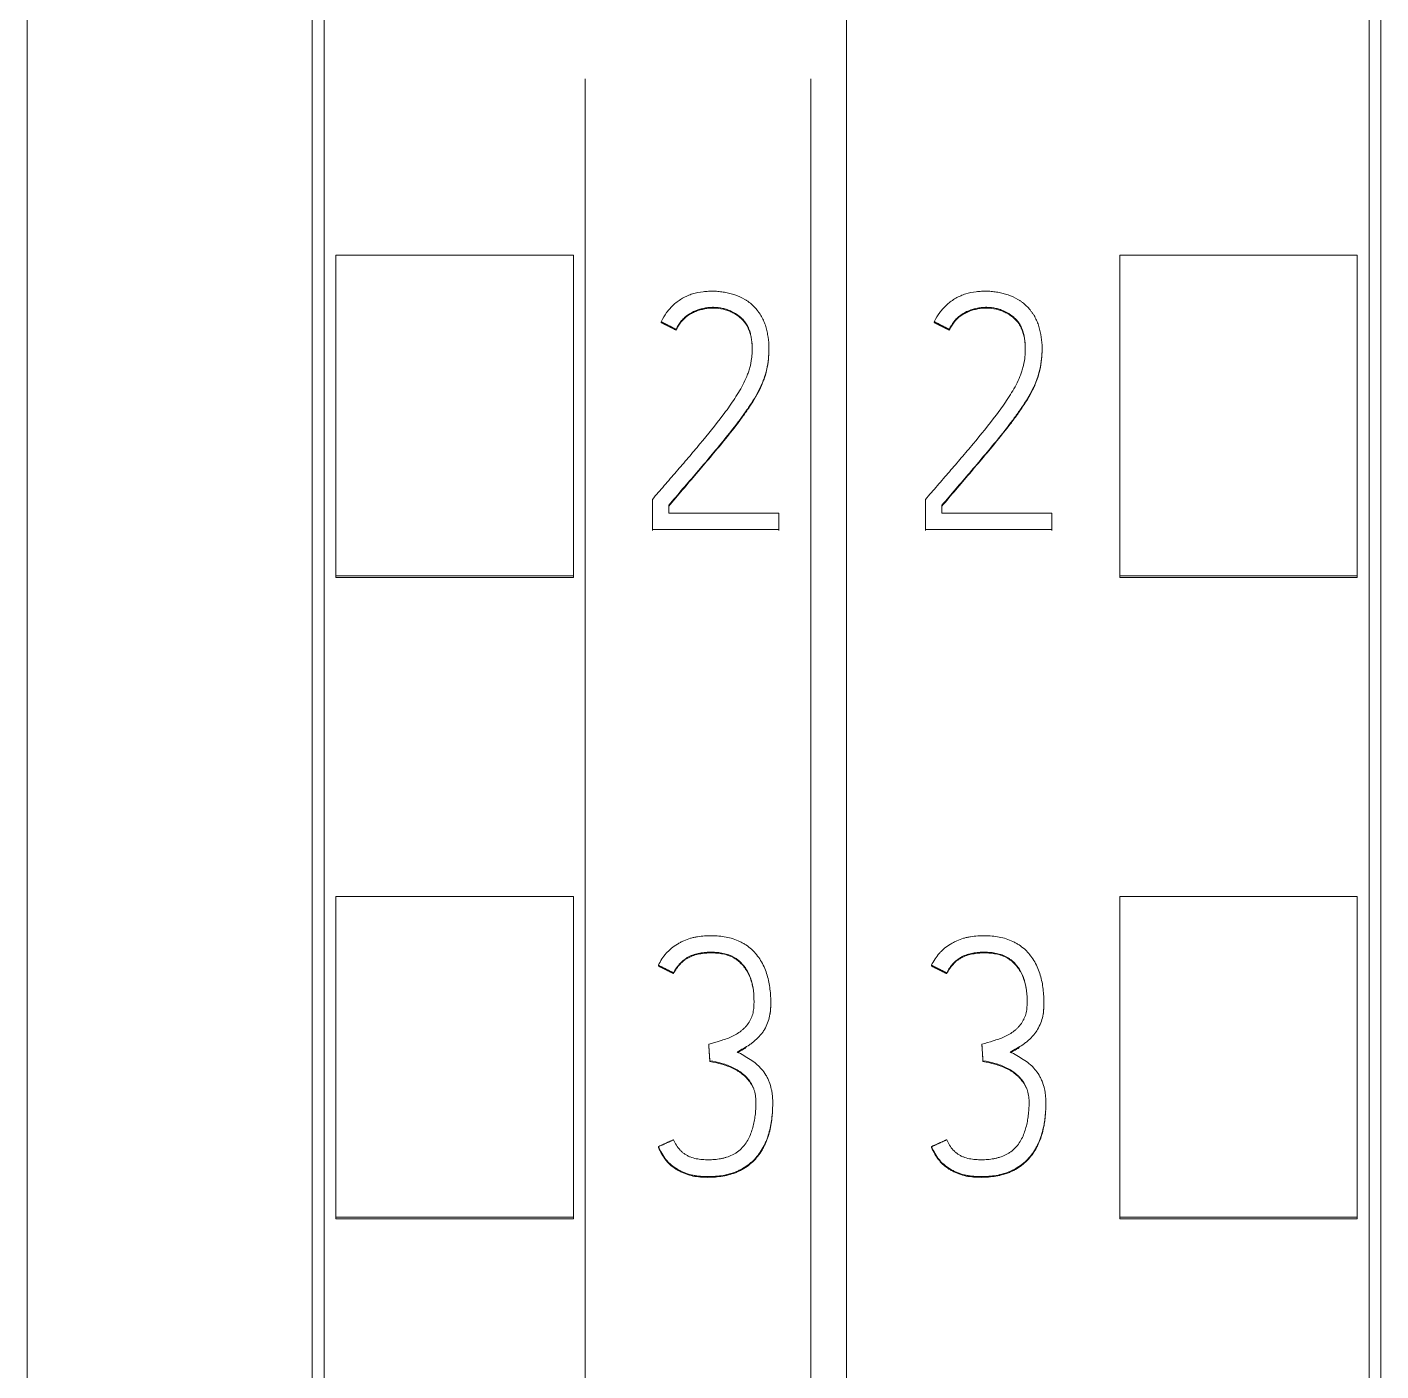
# Model space of a CAD drawing. Header units: millimetres. Extents: x 4137 to 6698, y 1400 to 3585.
# Drawn here: x 5243.75 to 5255.15, y 3282.65 to 3293.96 of the extents above; entities that cross this region are included whole.
import ezdxf

# ---------------------------------------------------------------- set-up
doc = ezdxf.new("R2010")
doc.units = ezdxf.units.MM
doc.layers.add('000-PI-Oprema', color=30, linetype='Continuous', lineweight=5)

msp = doc.modelspace()

# ---------------------------------------------------------------- linework, layer by layer
at = {"layer": '000-PI-Oprema', "color": 0, "linetype": 'ByBlock', "lineweight": 0}
for p, q in [((5250.648, 3360.459), (5250.648, 3247.041)), ((5250.648, 3360.459), (5250.648, 3247.041)), ((5246.248, 3249.363), (5246.248, 3358.178)), ((5255.048, 3358.178), (5255.048, 3249.363)), ((5248.448, 3293.528), (5248.448, 3229.573)), ((5250.348, 3293.528), (5250.348, 3229.573)), ((5246.348, 3289.342), (5246.348, 3292.044)), ((5246.348, 3292.044), (5248.348, 3292.044)), ((5248.348, 3289.342), (5248.348, 3292.044)), ((5252.948, 3289.342), (5252.948, 3292.044)), ((5254.948, 3292.044), (5252.948, 3292.044)), ((5254.948, 3289.342), (5254.948, 3292.044)), ((5249.087, 3291.483), (5249.087, 3291.476)), ((5249.212, 3291.419), (5249.212, 3291.413)), ((5251.387, 3291.483), (5251.387, 3291.476)), ((5251.512, 3291.419), (5251.512, 3291.413)), ((5249.995, 3291.251), (5249.995, 3291.257)), ((5252.295, 3291.251), (5252.295, 3291.257)), ((5249.013, 3289.987), (5249.013, 3289.732)), ((5249.151, 3289.87), (5249.151, 3289.937)), ((5251.313, 3289.987), (5251.313, 3289.732)), ((5251.451, 3289.87), (5251.451, 3289.937)), ((5250.078, 3289.87), (5249.151, 3289.87)), ((5250.078, 3289.732), (5250.078, 3289.87)), ((5252.378, 3289.87), (5251.451, 3289.87)), ((5252.378, 3289.732), (5252.378, 3289.87)), ((5249.013, 3289.732), (5249.013, 3289.725)), ((5249.013, 3289.732), (5250.078, 3289.732)), ((5250.078, 3289.732), (5250.078, 3289.725)), ((5251.313, 3289.732), (5251.313, 3289.725)), ((5251.313, 3289.732), (5252.378, 3289.732)), ((5252.378, 3289.732), (5252.378, 3289.725)), ((5246.348, 3289.328), (5246.348, 3289.342)), ((5246.348, 3289.342), (5248.348, 3289.342)), ((5246.348, 3289.328), (5248.348, 3289.328)), ((5248.348, 3289.328), (5248.348, 3289.342)), ((5252.948, 3289.328), (5252.948, 3289.342)), ((5254.948, 3289.342), (5252.948, 3289.342)), ((5254.948, 3289.328), (5252.948, 3289.328)), ((5254.948, 3289.328), (5254.948, 3289.342)), ((5246.348, 3283.941), (5246.348, 3286.642)), ((5246.348, 3286.642), (5248.348, 3286.642)), ((5248.348, 3283.941), (5248.348, 3286.642)), ((5252.948, 3283.941), (5252.948, 3286.642)), ((5254.948, 3286.642), (5252.948, 3286.642)), ((5254.948, 3283.941), (5254.948, 3286.642)), ((5249.064, 3286.063), (5249.064, 3286.057)), ((5251.364, 3286.063), (5251.364, 3286.057)), ((5249.192, 3285.999), (5249.192, 3285.993)), ((5251.492, 3285.999), (5251.492, 3285.993)), ((5250.01, 3285.745), (5250.01, 3285.751)), ((5252.31, 3285.745), (5252.31, 3285.751)), ((5249.488, 3285.398), (5249.488, 3285.392)), ((5251.788, 3285.398), (5251.788, 3285.392)), ((5249.497, 3285.259), (5249.497, 3285.253)), ((5251.797, 3285.259), (5251.797, 3285.253)), ((5250.027, 3284.891), (5250.027, 3284.898)), ((5252.327, 3284.891), (5252.327, 3284.898)), ((5249.064, 3284.536), (5249.064, 3284.53)), ((5251.364, 3284.536), (5251.364, 3284.53)), ((5246.348, 3283.928), (5246.348, 3283.941)), ((5246.348, 3283.941), (5248.348, 3283.941)), ((5246.348, 3283.928), (5248.348, 3283.928)), ((5248.348, 3283.928), (5248.348, 3283.941)), ((5252.948, 3283.928), (5252.948, 3283.941)), ((5254.948, 3283.941), (5252.948, 3283.941)), ((5254.948, 3283.928), (5252.948, 3283.928)), ((5254.948, 3283.928), (5254.948, 3283.941))]:
    msp.add_line(p, q, dxfattribs=at)
for points, knots in [([(5246.148, 3249.078), (5246.148, 3252.418), (5246.148, 3260.383), (5246.148, 3273.023), (5246.148, 3288.509), (5246.148, 3302.803), (5246.148, 3317.013), (5246.148, 3331.58), (5246.148, 3345.75), (5246.148, 3355.32), (5246.148, 3358.364)], [0, 0, 0, 0, 0.091483, 0.21812, 0.346206, 0.515858, 0.610111, 0.736264, 0.916066, 1, 1, 1, 1]), ([(5255.148, 3358.364), (5255.148, 3355.32), (5255.148, 3345.75), (5255.148, 3331.58), (5255.148, 3317.013), (5255.148, 3302.803), (5255.148, 3288.509), (5255.148, 3273.023), (5255.148, 3260.383), (5255.148, 3252.418), (5255.148, 3249.078)], [0, 0, 0, 0, 0.083934, 0.263736, 0.389889, 0.484142, 0.653794, 0.78188, 0.908517, 1, 1, 1, 1]), ([(5243.748, 3355.298), (5243.748, 3353.275), (5243.748, 3344.726), (5243.748, 3331.58), (5243.748, 3317.013), (5243.748, 3302.803), (5243.748, 3288.509), (5243.748, 3273.023), (5243.748, 3260.265), (5243.748, 3251.383), (5243.748, 3247.126), (5243.748, 3246.328)], [0, 0, 0, 0, 0.055935, 0.236292, 0.362833, 0.457376, 0.627551, 0.756032, 0.883059, 0.978086, 1, 1, 1, 1]), ([(5249.151, 3289.937), (5249.19, 3289.983), (5249.229, 3290.029), (5249.307, 3290.121), (5249.346, 3290.166), (5249.425, 3290.258), (5249.464, 3290.304), (5249.541, 3290.396), (5249.58, 3290.443), (5249.656, 3290.536), (5249.693, 3290.583), (5249.748, 3290.655), (5249.766, 3290.68), (5249.801, 3290.729), (5249.818, 3290.754), (5249.852, 3290.804), (5249.868, 3290.829), (5249.898, 3290.881), (5249.912, 3290.908), (5249.931, 3290.949), (5249.937, 3290.962), (5249.948, 3290.991), (5249.953, 3291.005), (5249.967, 3291.048), (5249.975, 3291.077), (5249.986, 3291.136), (5249.99, 3291.166), (5249.993, 3291.211), (5249.994, 3291.226), (5249.995, 3291.257), (5249.995, 3291.272), (5249.993, 3291.317), (5249.989, 3291.347), (5249.981, 3291.392), (5249.978, 3291.406), (5249.97, 3291.436), (5249.966, 3291.45), (5249.956, 3291.479), (5249.949, 3291.493), (5249.936, 3291.519), (5249.929, 3291.533), (5249.917, 3291.552), (5249.912, 3291.558), (5249.903, 3291.57), (5249.899, 3291.576), (5249.884, 3291.594), (5249.874, 3291.605), (5249.853, 3291.626), (5249.841, 3291.636), (5249.823, 3291.65), (5249.817, 3291.655), (5249.805, 3291.663), (5249.798, 3291.667), (5249.765, 3291.687), (5249.737, 3291.699), (5249.694, 3291.714), (5249.68, 3291.718), (5249.651, 3291.726), (5249.636, 3291.729), (5249.606, 3291.734), (5249.591, 3291.736), (5249.561, 3291.739), (5249.546, 3291.74), (5249.515, 3291.741), (5249.5, 3291.74), (5249.47, 3291.739), (5249.455, 3291.738), (5249.41, 3291.733), (5249.38, 3291.727), (5249.337, 3291.713), (5249.323, 3291.708), (5249.302, 3291.698), (5249.295, 3291.695), (5249.281, 3291.688), (5249.274, 3291.685), (5249.242, 3291.666), (5249.217, 3291.648), (5249.183, 3291.618), (5249.172, 3291.607), (5249.152, 3291.584), (5249.142, 3291.573), (5249.116, 3291.536), (5249.1, 3291.511), (5249.087, 3291.483)], [0, 0, 0, 0, 0.0625, 0.0625, 0.125, 0.125, 0.1875, 0.1875, 0.25, 0.25, 0.3125, 0.3125, 0.34375, 0.34375, 0.375, 0.375, 0.40625, 0.40625, 0.4375, 0.4375, 0.453125, 0.453125, 0.46875, 0.46875, 0.5, 0.5, 0.53125, 0.53125, 0.546875, 0.546875, 0.5625, 0.5625, 0.59375, 0.59375, 0.609375, 0.609375, 0.625, 0.625, 0.640625, 0.640625, 0.65625, 0.65625, 0.664063, 0.664063, 0.671875, 0.671875, 0.6875, 0.6875, 0.703125, 0.703125, 0.710938, 0.710938, 0.71875, 0.71875, 0.75, 0.75, 0.765625, 0.765625, 0.78125, 0.78125, 0.796875, 0.796875, 0.8125, 0.8125, 0.828125, 0.828125, 0.84375, 0.84375, 0.875, 0.875, 0.890625, 0.890625, 0.898438, 0.898438, 0.90625, 0.90625, 0.9375, 0.9375, 0.953125, 0.953125, 0.96875, 0.96875, 1, 1, 1, 1]), ([(5251.451, 3289.937), (5251.49, 3289.983), (5251.529, 3290.029), (5251.607, 3290.121), (5251.646, 3290.166), (5251.725, 3290.258), (5251.764, 3290.304), (5251.841, 3290.396), (5251.88, 3290.443), (5251.956, 3290.536), (5251.993, 3290.583), (5252.048, 3290.655), (5252.066, 3290.68), (5252.101, 3290.729), (5252.118, 3290.754), (5252.152, 3290.804), (5252.168, 3290.829), (5252.198, 3290.881), (5252.212, 3290.908), (5252.231, 3290.949), (5252.237, 3290.962), (5252.248, 3290.991), (5252.253, 3291.005), (5252.267, 3291.048), (5252.275, 3291.077), (5252.286, 3291.136), (5252.29, 3291.166), (5252.293, 3291.211), (5252.294, 3291.226), (5252.295, 3291.257), (5252.295, 3291.272), (5252.293, 3291.317), (5252.289, 3291.347), (5252.281, 3291.392), (5252.278, 3291.406), (5252.27, 3291.436), (5252.266, 3291.45), (5252.256, 3291.479), (5252.249, 3291.493), (5252.236, 3291.519), (5252.229, 3291.533), (5252.217, 3291.552), (5252.212, 3291.558), (5252.203, 3291.57), (5252.199, 3291.576), (5252.184, 3291.594), (5252.174, 3291.605), (5252.153, 3291.626), (5252.141, 3291.636), (5252.123, 3291.65), (5252.117, 3291.655), (5252.105, 3291.663), (5252.098, 3291.667), (5252.065, 3291.687), (5252.037, 3291.699), (5251.994, 3291.714), (5251.98, 3291.718), (5251.951, 3291.726), (5251.936, 3291.729), (5251.906, 3291.734), (5251.891, 3291.736), (5251.861, 3291.739), (5251.846, 3291.74), (5251.815, 3291.741), (5251.8, 3291.74), (5251.77, 3291.739), (5251.755, 3291.738), (5251.71, 3291.733), (5251.68, 3291.727), (5251.637, 3291.713), (5251.623, 3291.708), (5251.602, 3291.698), (5251.595, 3291.695), (5251.581, 3291.688), (5251.574, 3291.685), (5251.542, 3291.666), (5251.517, 3291.648), (5251.483, 3291.618), (5251.472, 3291.607), (5251.452, 3291.584), (5251.442, 3291.573), (5251.416, 3291.536), (5251.4, 3291.511), (5251.387, 3291.483)], [0, 0, 0, 0, 0.0625, 0.0625, 0.125, 0.125, 0.1875, 0.1875, 0.25, 0.25, 0.3125, 0.3125, 0.34375, 0.34375, 0.375, 0.375, 0.40625, 0.40625, 0.4375, 0.4375, 0.453125, 0.453125, 0.46875, 0.46875, 0.5, 0.5, 0.53125, 0.53125, 0.546875, 0.546875, 0.5625, 0.5625, 0.59375, 0.59375, 0.609375, 0.609375, 0.625, 0.625, 0.640625, 0.640625, 0.65625, 0.65625, 0.664063, 0.664063, 0.671875, 0.671875, 0.6875, 0.6875, 0.703125, 0.703125, 0.710938, 0.710938, 0.71875, 0.71875, 0.75, 0.75, 0.765625, 0.765625, 0.78125, 0.78125, 0.796875, 0.796875, 0.8125, 0.8125, 0.828125, 0.828125, 0.84375, 0.84375, 0.875, 0.875, 0.890625, 0.890625, 0.898438, 0.898438, 0.90625, 0.90625, 0.9375, 0.9375, 0.953125, 0.953125, 0.96875, 0.96875, 1, 1, 1, 1]), ([(5249.212, 3291.419), (5249.224, 3291.442), (5249.237, 3291.464), (5249.261, 3291.495), (5249.27, 3291.504), (5249.289, 3291.523), (5249.299, 3291.531), (5249.33, 3291.554), (5249.353, 3291.566), (5249.401, 3291.586), (5249.426, 3291.593), (5249.464, 3291.6), (5249.477, 3291.602), (5249.503, 3291.604), (5249.516, 3291.605), (5249.555, 3291.604), (5249.581, 3291.601), (5249.618, 3291.593), (5249.631, 3291.589), (5249.656, 3291.581), (5249.668, 3291.576), (5249.703, 3291.56), (5249.725, 3291.546), (5249.755, 3291.522), (5249.765, 3291.513), (5249.783, 3291.494), (5249.791, 3291.484), (5249.802, 3291.468), (5249.806, 3291.462), (5249.812, 3291.451), (5249.821, 3291.434), (5249.828, 3291.416), (5249.837, 3291.391), (5249.84, 3291.378), (5249.845, 3291.353), (5249.847, 3291.34), (5249.851, 3291.314), (5249.852, 3291.302), (5249.853, 3291.276), (5249.853, 3291.263), (5249.853, 3291.237), (5249.853, 3291.224), (5249.851, 3291.198), (5249.85, 3291.185), (5249.845, 3291.147), (5249.84, 3291.121), (5249.83, 3291.084), (5249.826, 3291.071), (5249.818, 3291.047), (5249.813, 3291.035), (5249.798, 3290.999), (5249.787, 3290.975), (5249.764, 3290.93), (5249.751, 3290.908), (5249.724, 3290.864), (5249.71, 3290.842), (5249.668, 3290.778), (5249.638, 3290.737), (5249.545, 3290.613), (5249.48, 3290.533), (5249.381, 3290.415), (5249.348, 3290.376), (5249.281, 3290.298), (5249.248, 3290.259), (5249.181, 3290.181), (5249.147, 3290.142), (5249.08, 3290.064), (5249.046, 3290.025), (5249.013, 3289.987)], [0, 0, 0, 0, 0.03125, 0.03125, 0.046875, 0.046875, 0.0625, 0.0625, 0.09375, 0.09375, 0.125, 0.125, 0.140625, 0.140625, 0.15625, 0.15625, 0.1875, 0.1875, 0.203125, 0.203125, 0.21875, 0.21875, 0.25, 0.25, 0.265625, 0.265625, 0.28125, 0.28125, 0.289063, 0.289063, 0.296875, 0.3125, 0.3125, 0.328125, 0.328125, 0.34375, 0.34375, 0.359375, 0.359375, 0.375, 0.375, 0.390625, 0.390625, 0.40625, 0.40625, 0.4375, 0.4375, 0.453125, 0.453125, 0.46875, 0.46875, 0.5, 0.5, 0.53125, 0.53125, 0.5625, 0.5625, 0.625, 0.625, 0.75, 0.75, 0.8125, 0.8125, 0.875, 0.875, 0.9375, 0.9375, 1, 1, 1, 1]), ([(5249.853, 3291.248), (5249.853, 3291.258), (5249.853, 3291.269), (5249.852, 3291.292), (5249.851, 3291.305), (5249.848, 3291.33), (5249.846, 3291.343), (5249.841, 3291.369), (5249.837, 3291.381), (5249.83, 3291.406), (5249.825, 3291.418), (5249.817, 3291.436), (5249.814, 3291.442), (5249.807, 3291.453), (5249.804, 3291.459), (5249.786, 3291.486), (5249.768, 3291.505), (5249.743, 3291.526), (5249.737, 3291.53), (5249.727, 3291.537), (5249.711, 3291.548), (5249.682, 3291.564), (5249.658, 3291.574), (5249.633, 3291.583), (5249.621, 3291.586), (5249.583, 3291.595), (5249.557, 3291.598), (5249.505, 3291.599), (5249.466, 3291.595), (5249.428, 3291.586), (5249.403, 3291.579), (5249.39, 3291.575), (5249.366, 3291.565), (5249.354, 3291.56), (5249.332, 3291.547), (5249.32, 3291.54), (5249.289, 3291.517), (5249.27, 3291.499), (5249.246, 3291.469), (5249.238, 3291.458), (5249.224, 3291.436), (5249.218, 3291.425), (5249.212, 3291.413)], [0, 0, 0, 0, 0.034384, 0.034384, 0.076368, 0.076368, 0.118351, 0.118351, 0.160334, 0.160334, 0.202317, 0.202317, 0.223309, 0.223309, 0.244301, 0.244301, 0.328267, 0.328267, 0.349259, 0.349259, 0.370251, 0.412234, 0.454217, 0.454217, 0.496201, 0.496201, 0.580167, 0.580167, 0.664134, 0.706117, 0.706117, 0.7481, 0.7481, 0.790084, 0.790084, 0.832067, 0.832067, 0.916033, 0.916033, 0.958017, 0.958017, 1, 1, 1, 1]), ([(5251.512, 3291.419), (5251.524, 3291.442), (5251.537, 3291.464), (5251.561, 3291.495), (5251.57, 3291.504), (5251.589, 3291.523), (5251.599, 3291.531), (5251.63, 3291.554), (5251.653, 3291.566), (5251.701, 3291.586), (5251.726, 3291.593), (5251.764, 3291.6), (5251.777, 3291.602), (5251.803, 3291.604), (5251.816, 3291.605), (5251.855, 3291.604), (5251.881, 3291.601), (5251.918, 3291.593), (5251.931, 3291.589), (5251.956, 3291.581), (5251.968, 3291.576), (5252.003, 3291.56), (5252.025, 3291.546), (5252.055, 3291.522), (5252.065, 3291.513), (5252.083, 3291.494), (5252.091, 3291.484), (5252.102, 3291.468), (5252.106, 3291.462), (5252.112, 3291.451), (5252.121, 3291.434), (5252.128, 3291.416), (5252.137, 3291.391), (5252.14, 3291.378), (5252.145, 3291.353), (5252.147, 3291.34), (5252.151, 3291.314), (5252.152, 3291.302), (5252.153, 3291.276), (5252.153, 3291.263), (5252.153, 3291.237), (5252.153, 3291.224), (5252.151, 3291.198), (5252.15, 3291.185), (5252.145, 3291.147), (5252.14, 3291.121), (5252.13, 3291.084), (5252.126, 3291.071), (5252.118, 3291.047), (5252.113, 3291.035), (5252.098, 3290.999), (5252.087, 3290.975), (5252.064, 3290.93), (5252.051, 3290.908), (5252.024, 3290.864), (5252.01, 3290.842), (5251.968, 3290.778), (5251.938, 3290.737), (5251.845, 3290.613), (5251.78, 3290.533), (5251.681, 3290.415), (5251.648, 3290.376), (5251.581, 3290.298), (5251.548, 3290.259), (5251.481, 3290.181), (5251.447, 3290.142), (5251.38, 3290.064), (5251.346, 3290.025), (5251.313, 3289.987)], [0, 0, 0, 0, 0.03125, 0.03125, 0.046875, 0.046875, 0.0625, 0.0625, 0.09375, 0.09375, 0.125, 0.125, 0.140625, 0.140625, 0.15625, 0.15625, 0.1875, 0.1875, 0.203125, 0.203125, 0.21875, 0.21875, 0.25, 0.25, 0.265625, 0.265625, 0.28125, 0.28125, 0.289062, 0.289062, 0.296875, 0.3125, 0.3125, 0.328125, 0.328125, 0.34375, 0.34375, 0.359375, 0.359375, 0.375, 0.375, 0.390625, 0.390625, 0.40625, 0.40625, 0.4375, 0.4375, 0.453125, 0.453125, 0.46875, 0.46875, 0.5, 0.5, 0.53125, 0.53125, 0.5625, 0.5625, 0.625, 0.625, 0.75, 0.75, 0.8125, 0.8125, 0.875, 0.875, 0.9375, 0.9375, 1, 1, 1, 1]), ([(5252.153, 3291.248), (5252.153, 3291.258), (5252.153, 3291.269), (5252.152, 3291.292), (5252.151, 3291.305), (5252.148, 3291.33), (5252.146, 3291.343), (5252.141, 3291.369), (5252.137, 3291.381), (5252.13, 3291.406), (5252.125, 3291.418), (5252.117, 3291.436), (5252.114, 3291.442), (5252.107, 3291.453), (5252.104, 3291.459), (5252.086, 3291.486), (5252.068, 3291.505), (5252.043, 3291.526), (5252.037, 3291.53), (5252.027, 3291.537), (5252.011, 3291.548), (5251.982, 3291.564), (5251.958, 3291.574), (5251.933, 3291.583), (5251.921, 3291.586), (5251.883, 3291.595), (5251.857, 3291.598), (5251.805, 3291.599), (5251.766, 3291.595), (5251.728, 3291.586), (5251.703, 3291.579), (5251.69, 3291.575), (5251.666, 3291.565), (5251.654, 3291.56), (5251.632, 3291.547), (5251.62, 3291.54), (5251.589, 3291.517), (5251.57, 3291.499), (5251.546, 3291.469), (5251.538, 3291.458), (5251.524, 3291.436), (5251.518, 3291.425), (5251.512, 3291.413)], [0, 0, 0, 0, 0.034384, 0.034384, 0.076368, 0.076368, 0.118351, 0.118351, 0.160334, 0.160334, 0.202317, 0.202317, 0.223309, 0.223309, 0.244301, 0.244301, 0.328267, 0.328267, 0.349259, 0.349259, 0.370251, 0.412234, 0.454217, 0.454217, 0.496201, 0.496201, 0.580167, 0.580167, 0.664134, 0.706117, 0.706117, 0.7481, 0.7481, 0.790084, 0.790084, 0.832067, 0.832067, 0.916033, 0.916033, 0.958017, 0.958017, 1, 1, 1, 1]), ([(5249.995, 3291.25), (5249.995, 3291.245), (5249.995, 3291.239), (5249.994, 3291.218), (5249.993, 3291.203), (5249.99, 3291.158), (5249.986, 3291.128), (5249.974, 3291.069), (5249.967, 3291.04), (5249.953, 3290.997), (5249.947, 3290.983), (5249.936, 3290.954), (5249.93, 3290.94), (5249.911, 3290.899), (5249.897, 3290.873), (5249.867, 3290.821), (5249.85, 3290.796), (5249.817, 3290.746), (5249.8, 3290.721), (5249.765, 3290.673), (5249.747, 3290.648), (5249.693, 3290.576), (5249.655, 3290.529), (5249.579, 3290.436), (5249.541, 3290.39), (5249.463, 3290.297), (5249.424, 3290.252), (5249.346, 3290.16), (5249.307, 3290.114), (5249.229, 3290.022), (5249.19, 3289.976), (5249.151, 3289.93)], [0, 0, 0, 0, 0.010377, 0.010377, 0.038652, 0.038652, 0.095202, 0.095202, 0.151752, 0.151752, 0.180027, 0.180027, 0.208302, 0.208302, 0.264851, 0.264851, 0.321401, 0.321401, 0.377951, 0.377951, 0.434501, 0.434501, 0.547601, 0.547601, 0.660701, 0.660701, 0.7738, 0.7738, 0.8869, 0.8869, 1, 1, 1, 1]), ([(5252.295, 3291.25), (5252.295, 3291.245), (5252.295, 3291.239), (5252.294, 3291.218), (5252.293, 3291.203), (5252.29, 3291.158), (5252.286, 3291.128), (5252.274, 3291.069), (5252.267, 3291.04), (5252.253, 3290.997), (5252.247, 3290.983), (5252.236, 3290.954), (5252.23, 3290.94), (5252.211, 3290.899), (5252.197, 3290.873), (5252.167, 3290.821), (5252.15, 3290.796), (5252.117, 3290.746), (5252.1, 3290.721), (5252.065, 3290.673), (5252.047, 3290.648), (5251.993, 3290.576), (5251.955, 3290.529), (5251.879, 3290.436), (5251.841, 3290.39), (5251.763, 3290.297), (5251.724, 3290.252), (5251.646, 3290.16), (5251.607, 3290.114), (5251.529, 3290.022), (5251.49, 3289.976), (5251.451, 3289.93)], [0, 0, 0, 0, 0.010377, 0.010377, 0.038652, 0.038652, 0.095202, 0.095202, 0.151752, 0.151752, 0.180027, 0.180027, 0.208302, 0.208302, 0.264851, 0.264851, 0.321401, 0.321401, 0.377951, 0.377951, 0.434501, 0.434501, 0.547601, 0.547601, 0.660701, 0.660701, 0.7738, 0.7738, 0.8869, 0.8869, 1, 1, 1, 1]), ([(5249.064, 3286.063), (5249.072, 3286.082), (5249.092, 3286.117), (5249.116, 3286.149), (5249.137, 3286.172), (5249.144, 3286.179), (5249.158, 3286.193), (5249.166, 3286.2), (5249.189, 3286.219), (5249.206, 3286.231), (5249.232, 3286.246), (5249.241, 3286.252), (5249.259, 3286.261), (5249.268, 3286.265), (5249.295, 3286.278), (5249.314, 3286.285), (5249.343, 3286.293), (5249.353, 3286.296), (5249.373, 3286.3), (5249.383, 3286.302), (5249.413, 3286.307), (5249.453, 3286.312), (5249.493, 3286.313), (5249.533, 3286.312), (5249.553, 3286.311), (5249.593, 3286.308), (5249.614, 3286.305), (5249.653, 3286.297), (5249.673, 3286.292), (5249.711, 3286.28), (5249.73, 3286.273), (5249.757, 3286.26), (5249.766, 3286.255), (5249.784, 3286.245), (5249.793, 3286.24), (5249.818, 3286.223), (5249.833, 3286.211), (5249.856, 3286.191), (5249.863, 3286.184), (5249.877, 3286.169), (5249.883, 3286.161), (5249.916, 3286.122), (5249.936, 3286.088), (5249.97, 3286.014), (5249.982, 3285.975), (5249.995, 3285.917), (5249.999, 3285.897), (5250.004, 3285.857), (5250.006, 3285.837), (5250.009, 3285.797), (5250.01, 3285.777), (5250.01, 3285.736), (5250.01, 3285.716), (5250.007, 3285.676), (5250.004, 3285.656), (5249.996, 3285.616), (5249.991, 3285.597), (5249.976, 3285.559), (5249.967, 3285.541), (5249.952, 3285.515), (5249.946, 3285.506), (5249.935, 3285.49), (5249.928, 3285.482), (5249.909, 3285.459), (5249.895, 3285.445), (5249.872, 3285.425), (5249.864, 3285.418), (5249.848, 3285.406), (5249.84, 3285.4), (5249.815, 3285.383), (5249.798, 3285.373), (5249.763, 3285.353), (5249.745, 3285.343), (5249.727, 3285.334)], [0, 0, 0, 0, 0.03125, 0.0625, 0.0625, 0.078125, 0.078125, 0.09375, 0.09375, 0.125, 0.125, 0.140625, 0.140625, 0.15625, 0.15625, 0.1875, 0.1875, 0.203125, 0.203125, 0.21875, 0.21875, 0.25, 0.28125, 0.28125, 0.3125, 0.3125, 0.34375, 0.34375, 0.375, 0.375, 0.40625, 0.40625, 0.421875, 0.421875, 0.4375, 0.4375, 0.46875, 0.46875, 0.484375, 0.484375, 0.5, 0.5, 0.5625, 0.5625, 0.625, 0.625, 0.65625, 0.65625, 0.6875, 0.6875, 0.71875, 0.71875, 0.75, 0.75, 0.78125, 0.78125, 0.8125, 0.8125, 0.84375, 0.84375, 0.859375, 0.859375, 0.875, 0.875, 0.90625, 0.90625, 0.921875, 0.921875, 0.9375, 0.9375, 0.96875, 0.96875, 1, 1, 1, 1]), ([(5251.364, 3286.063), (5251.372, 3286.082), (5251.392, 3286.117), (5251.416, 3286.149), (5251.437, 3286.172), (5251.444, 3286.179), (5251.458, 3286.193), (5251.466, 3286.2), (5251.489, 3286.219), (5251.506, 3286.231), (5251.532, 3286.246), (5251.541, 3286.252), (5251.559, 3286.261), (5251.568, 3286.265), (5251.595, 3286.278), (5251.614, 3286.285), (5251.643, 3286.293), (5251.653, 3286.296), (5251.673, 3286.3), (5251.683, 3286.302), (5251.713, 3286.307), (5251.753, 3286.312), (5251.793, 3286.313), (5251.833, 3286.312), (5251.853, 3286.311), (5251.893, 3286.308), (5251.914, 3286.305), (5251.953, 3286.297), (5251.973, 3286.292), (5252.011, 3286.28), (5252.03, 3286.273), (5252.057, 3286.26), (5252.066, 3286.255), (5252.084, 3286.245), (5252.093, 3286.24), (5252.118, 3286.223), (5252.133, 3286.211), (5252.156, 3286.191), (5252.163, 3286.184), (5252.177, 3286.169), (5252.183, 3286.161), (5252.216, 3286.122), (5252.236, 3286.088), (5252.27, 3286.014), (5252.282, 3285.975), (5252.295, 3285.917), (5252.299, 3285.897), (5252.304, 3285.857), (5252.306, 3285.837), (5252.309, 3285.797), (5252.31, 3285.777), (5252.31, 3285.736), (5252.31, 3285.716), (5252.307, 3285.676), (5252.304, 3285.656), (5252.296, 3285.616), (5252.291, 3285.597), (5252.276, 3285.559), (5252.267, 3285.541), (5252.252, 3285.515), (5252.246, 3285.506), (5252.235, 3285.49), (5252.228, 3285.482), (5252.209, 3285.459), (5252.195, 3285.445), (5252.172, 3285.425), (5252.164, 3285.418), (5252.148, 3285.406), (5252.14, 3285.4), (5252.115, 3285.383), (5252.098, 3285.373), (5252.063, 3285.353), (5252.045, 3285.343), (5252.027, 3285.334)], [0, 0, 0, 0, 0.03125, 0.0625, 0.0625, 0.078125, 0.078125, 0.09375, 0.09375, 0.125, 0.125, 0.140625, 0.140625, 0.15625, 0.15625, 0.1875, 0.1875, 0.203125, 0.203125, 0.21875, 0.21875, 0.25, 0.28125, 0.28125, 0.3125, 0.3125, 0.34375, 0.34375, 0.375, 0.375, 0.40625, 0.40625, 0.421875, 0.421875, 0.4375, 0.4375, 0.46875, 0.46875, 0.484375, 0.484375, 0.5, 0.5, 0.5625, 0.5625, 0.625, 0.625, 0.65625, 0.65625, 0.6875, 0.6875, 0.71875, 0.71875, 0.75, 0.75, 0.78125, 0.78125, 0.8125, 0.8125, 0.84375, 0.84375, 0.859375, 0.859375, 0.875, 0.875, 0.90625, 0.90625, 0.921875, 0.921875, 0.9375, 0.9375, 0.96875, 0.96875, 1, 1, 1, 1]), ([(5249.488, 3285.398), (5249.52, 3285.407), (5249.551, 3285.417), (5249.614, 3285.437), (5249.646, 3285.446), (5249.691, 3285.467), (5249.706, 3285.475), (5249.734, 3285.492), (5249.748, 3285.501), (5249.767, 3285.516), (5249.774, 3285.521), (5249.786, 3285.533), (5249.792, 3285.539), (5249.808, 3285.557), (5249.818, 3285.57), (5249.831, 3285.591), (5249.836, 3285.598), (5249.843, 3285.613), (5249.847, 3285.62), (5249.856, 3285.644), (5249.86, 3285.659), (5249.866, 3285.692), (5249.867, 3285.708), (5249.869, 3285.742), (5249.869, 3285.758), (5249.868, 3285.807), (5249.866, 3285.84), (5249.858, 3285.889), (5249.854, 3285.905), (5249.848, 3285.929), (5249.846, 3285.937), (5249.84, 3285.953), (5249.838, 3285.961), (5249.828, 3285.984), (5249.821, 3285.999), (5249.805, 3286.028), (5249.796, 3286.042), (5249.775, 3286.068), (5249.764, 3286.08), (5249.747, 3286.098), (5249.74, 3286.103), (5249.727, 3286.113), (5249.721, 3286.118), (5249.699, 3286.132), (5249.685, 3286.14), (5249.654, 3286.152), (5249.638, 3286.157), (5249.606, 3286.165), (5249.589, 3286.168), (5249.557, 3286.172), (5249.54, 3286.173), (5249.507, 3286.174), (5249.49, 3286.174), (5249.457, 3286.172), (5249.44, 3286.17), (5249.408, 3286.165), (5249.392, 3286.161), (5249.368, 3286.154), (5249.36, 3286.152), (5249.344, 3286.146), (5249.336, 3286.143), (5249.321, 3286.135), (5249.314, 3286.132), (5249.3, 3286.123), (5249.293, 3286.118), (5249.273, 3286.104), (5249.26, 3286.093), (5249.237, 3286.069), (5249.226, 3286.056), (5249.207, 3286.029), (5249.199, 3286.014), (5249.192, 3285.999)], [0, 0, 0, 0, 0.0625, 0.0625, 0.125, 0.125, 0.15625, 0.15625, 0.1875, 0.1875, 0.203125, 0.203125, 0.21875, 0.21875, 0.25, 0.25, 0.265625, 0.265625, 0.28125, 0.28125, 0.3125, 0.3125, 0.34375, 0.34375, 0.375, 0.375, 0.4375, 0.4375, 0.46875, 0.46875, 0.484375, 0.484375, 0.5, 0.5, 0.53125, 0.53125, 0.5625, 0.5625, 0.59375, 0.59375, 0.609375, 0.609375, 0.625, 0.625, 0.65625, 0.65625, 0.6875, 0.6875, 0.71875, 0.71875, 0.75, 0.75, 0.78125, 0.78125, 0.8125, 0.8125, 0.84375, 0.84375, 0.859375, 0.859375, 0.875, 0.875, 0.890625, 0.890625, 0.90625, 0.90625, 0.9375, 0.9375, 0.96875, 0.96875, 1, 1, 1, 1]), ([(5249.192, 3285.993), (5249.199, 3286.008), (5249.207, 3286.022), (5249.226, 3286.049), (5249.236, 3286.062), (5249.253, 3286.08), (5249.259, 3286.086), (5249.272, 3286.097), (5249.278, 3286.102), (5249.292, 3286.112), (5249.299, 3286.116), (5249.313, 3286.125), (5249.32, 3286.128), (5249.342, 3286.139), (5249.358, 3286.145), (5249.39, 3286.155), (5249.406, 3286.158), (5249.438, 3286.164), (5249.455, 3286.165), (5249.488, 3286.168), (5249.505, 3286.168), (5249.554, 3286.167), (5249.587, 3286.164), (5249.627, 3286.154), (5249.636, 3286.152), (5249.651, 3286.147), (5249.659, 3286.144), (5249.682, 3286.135), (5249.697, 3286.127), (5249.718, 3286.114), (5249.725, 3286.109), (5249.738, 3286.099), (5249.744, 3286.093), (5249.762, 3286.076), (5249.774, 3286.064), (5249.789, 3286.044), (5249.794, 3286.038), (5249.803, 3286.024), (5249.816, 3286.003), (5249.827, 3285.981), (5249.84, 3285.95), (5249.845, 3285.934), (5249.853, 3285.904), (5249.856, 3285.891), (5249.859, 3285.877)], [0, 0, 0, 0, 0.055991, 0.055991, 0.111982, 0.111982, 0.139978, 0.139978, 0.167973, 0.167973, 0.195969, 0.195969, 0.223964, 0.223964, 0.279955, 0.279955, 0.335946, 0.335946, 0.391937, 0.391937, 0.447928, 0.447928, 0.55991, 0.55991, 0.587906, 0.587906, 0.615901, 0.615901, 0.671892, 0.671892, 0.699888, 0.699888, 0.727884, 0.727884, 0.783875, 0.783875, 0.81187, 0.81187, 0.839866, 0.895857, 0.895857, 0.951848, 0.951848, 1, 1, 1, 1]), ([(5251.788, 3285.398), (5251.82, 3285.407), (5251.851, 3285.417), (5251.914, 3285.437), (5251.946, 3285.446), (5251.991, 3285.467), (5252.006, 3285.475), (5252.034, 3285.492), (5252.048, 3285.501), (5252.067, 3285.516), (5252.074, 3285.521), (5252.086, 3285.533), (5252.092, 3285.539), (5252.108, 3285.557), (5252.118, 3285.57), (5252.131, 3285.591), (5252.136, 3285.598), (5252.143, 3285.613), (5252.147, 3285.62), (5252.156, 3285.644), (5252.16, 3285.659), (5252.166, 3285.692), (5252.167, 3285.708), (5252.169, 3285.742), (5252.169, 3285.758), (5252.168, 3285.807), (5252.166, 3285.84), (5252.158, 3285.889), (5252.154, 3285.905), (5252.148, 3285.929), (5252.146, 3285.937), (5252.14, 3285.953), (5252.138, 3285.961), (5252.128, 3285.984), (5252.121, 3285.999), (5252.105, 3286.028), (5252.096, 3286.042), (5252.075, 3286.068), (5252.064, 3286.08), (5252.047, 3286.098), (5252.04, 3286.103), (5252.027, 3286.113), (5252.021, 3286.118), (5251.999, 3286.132), (5251.985, 3286.14), (5251.954, 3286.152), (5251.938, 3286.157), (5251.906, 3286.165), (5251.889, 3286.168), (5251.857, 3286.172), (5251.84, 3286.173), (5251.807, 3286.174), (5251.79, 3286.174), (5251.757, 3286.172), (5251.74, 3286.17), (5251.708, 3286.165), (5251.692, 3286.161), (5251.668, 3286.154), (5251.66, 3286.152), (5251.644, 3286.146), (5251.636, 3286.143), (5251.621, 3286.135), (5251.614, 3286.132), (5251.6, 3286.123), (5251.593, 3286.118), (5251.573, 3286.104), (5251.56, 3286.093), (5251.537, 3286.069), (5251.526, 3286.056), (5251.507, 3286.029), (5251.499, 3286.014), (5251.492, 3285.999)], [0, 0, 0, 0, 0.0625, 0.0625, 0.125, 0.125, 0.15625, 0.15625, 0.1875, 0.1875, 0.203125, 0.203125, 0.21875, 0.21875, 0.25, 0.25, 0.265625, 0.265625, 0.28125, 0.28125, 0.3125, 0.3125, 0.34375, 0.34375, 0.375, 0.375, 0.4375, 0.4375, 0.46875, 0.46875, 0.484375, 0.484375, 0.5, 0.5, 0.53125, 0.53125, 0.5625, 0.5625, 0.59375, 0.59375, 0.609375, 0.609375, 0.625, 0.625, 0.65625, 0.65625, 0.6875, 0.6875, 0.71875, 0.71875, 0.75, 0.75, 0.78125, 0.78125, 0.8125, 0.8125, 0.84375, 0.84375, 0.859375, 0.859375, 0.875, 0.875, 0.890625, 0.890625, 0.90625, 0.90625, 0.9375, 0.9375, 0.96875, 0.96875, 1, 1, 1, 1]), ([(5251.492, 3285.993), (5251.499, 3286.008), (5251.507, 3286.022), (5251.526, 3286.049), (5251.536, 3286.062), (5251.553, 3286.08), (5251.559, 3286.086), (5251.572, 3286.097), (5251.578, 3286.102), (5251.592, 3286.112), (5251.599, 3286.116), (5251.613, 3286.125), (5251.62, 3286.128), (5251.642, 3286.139), (5251.658, 3286.145), (5251.69, 3286.155), (5251.706, 3286.158), (5251.738, 3286.164), (5251.755, 3286.165), (5251.788, 3286.168), (5251.805, 3286.168), (5251.854, 3286.167), (5251.887, 3286.164), (5251.927, 3286.154), (5251.936, 3286.152), (5251.951, 3286.147), (5251.959, 3286.144), (5251.982, 3286.135), (5251.997, 3286.127), (5252.018, 3286.114), (5252.025, 3286.109), (5252.038, 3286.099), (5252.044, 3286.093), (5252.062, 3286.076), (5252.074, 3286.064), (5252.089, 3286.044), (5252.094, 3286.038), (5252.103, 3286.024), (5252.116, 3286.003), (5252.127, 3285.981), (5252.14, 3285.95), (5252.145, 3285.934), (5252.153, 3285.904), (5252.156, 3285.891), (5252.159, 3285.877)], [0, 0, 0, 0, 0.055991, 0.055991, 0.111982, 0.111982, 0.139978, 0.139978, 0.167973, 0.167973, 0.195969, 0.195969, 0.223964, 0.223964, 0.279955, 0.279955, 0.335946, 0.335946, 0.391937, 0.391937, 0.447928, 0.447928, 0.55991, 0.55991, 0.587906, 0.587906, 0.615901, 0.615901, 0.671892, 0.671892, 0.699888, 0.699888, 0.727884, 0.727884, 0.783875, 0.783875, 0.81187, 0.81187, 0.839866, 0.895857, 0.895857, 0.951848, 0.951848, 1, 1, 1, 1]), ([(5250.004, 3285.652), (5250.006, 3285.664), (5250.007, 3285.676), (5250.009, 3285.707), (5250.01, 3285.726), (5250.01, 3285.744)], [0, 0, 0, 0, 0.4, 0.4, 1, 1, 1, 1]), ([(5252.304, 3285.652), (5252.306, 3285.664), (5252.307, 3285.676), (5252.309, 3285.707), (5252.31, 3285.726), (5252.31, 3285.744)], [0, 0, 0, 0, 0.4, 0.4, 1, 1, 1, 1]), ([(5249.727, 3285.328), (5249.745, 3285.337), (5249.763, 3285.347), (5249.788, 3285.361), (5249.796, 3285.366), (5249.804, 3285.371)], [0, 0, 0, 0, 0.680967, 0.680967, 1, 1, 1, 1]), ([(5252.027, 3285.328), (5252.045, 3285.337), (5252.063, 3285.347), (5252.088, 3285.361), (5252.096, 3285.366), (5252.104, 3285.371)], [0, 0, 0, 0, 0.680967, 0.680967, 1, 1, 1, 1]), ([(5249.727, 3285.334), (5249.746, 3285.325), (5249.764, 3285.314), (5249.8, 3285.293), (5249.818, 3285.282), (5249.854, 3285.259), (5249.871, 3285.247), (5249.895, 3285.227), (5249.903, 3285.22), (5249.918, 3285.205), (5249.925, 3285.197), (5249.946, 3285.174), (5249.958, 3285.157), (5249.974, 3285.129), (5249.979, 3285.12), (5249.989, 3285.101), (5249.993, 3285.091), (5250.004, 3285.062), (5250.01, 3285.042), (5250.017, 3285.011), (5250.019, 3285), (5250.022, 3284.979), (5250.024, 3284.969), (5250.026, 3284.937), (5250.027, 3284.916), (5250.026, 3284.875), (5250.026, 3284.854), (5250.023, 3284.812), (5250.021, 3284.791), (5250.016, 3284.749), (5250.012, 3284.728), (5250, 3284.667), (5249.989, 3284.627), (5249.969, 3284.578), (5249.965, 3284.569), (5249.956, 3284.549), (5249.951, 3284.54), (5249.936, 3284.512), (5249.925, 3284.494), (5249.9, 3284.46), (5249.887, 3284.444), (5249.865, 3284.421), (5249.857, 3284.414), (5249.841, 3284.399), (5249.833, 3284.393), (5249.808, 3284.373), (5249.791, 3284.362), (5249.763, 3284.346), (5249.754, 3284.341), (5249.735, 3284.332), (5249.725, 3284.328), (5249.676, 3284.308), (5249.635, 3284.298), (5249.572, 3284.288), (5249.551, 3284.286), (5249.509, 3284.284), (5249.488, 3284.284), (5249.446, 3284.284), (5249.425, 3284.285), (5249.393, 3284.289), (5249.383, 3284.29), (5249.362, 3284.294), (5249.351, 3284.296), (5249.32, 3284.303), (5249.3, 3284.31), (5249.271, 3284.322), (5249.261, 3284.326), (5249.242, 3284.335), (5249.233, 3284.34), (5249.205, 3284.356), (5249.188, 3284.368), (5249.164, 3284.389), (5249.156, 3284.396), (5249.141, 3284.411), (5249.134, 3284.419), (5249.114, 3284.444), (5249.103, 3284.462), (5249.082, 3284.498), (5249.072, 3284.517), (5249.064, 3284.536)], [0, 0, 0, 0, 0.03125, 0.03125, 0.0625, 0.0625, 0.09375, 0.09375, 0.109375, 0.109375, 0.125, 0.125, 0.15625, 0.15625, 0.171875, 0.171875, 0.1875, 0.1875, 0.21875, 0.21875, 0.234375, 0.234375, 0.25, 0.25, 0.28125, 0.28125, 0.3125, 0.3125, 0.34375, 0.34375, 0.375, 0.375, 0.4375, 0.4375, 0.453125, 0.453125, 0.46875, 0.46875, 0.5, 0.5, 0.53125, 0.53125, 0.546875, 0.546875, 0.5625, 0.5625, 0.59375, 0.59375, 0.609375, 0.609375, 0.625, 0.625, 0.6875, 0.6875, 0.71875, 0.71875, 0.75, 0.75, 0.78125, 0.78125, 0.796875, 0.796875, 0.8125, 0.8125, 0.84375, 0.84375, 0.859375, 0.859375, 0.875, 0.875, 0.90625, 0.90625, 0.921875, 0.921875, 0.9375, 0.9375, 0.96875, 0.96875, 1, 1, 1, 1]), ([(5249.192, 3284.594), (5249.198, 3284.578), (5249.206, 3284.563), (5249.225, 3284.534), (5249.235, 3284.52), (5249.253, 3284.501), (5249.259, 3284.495), (5249.272, 3284.483), (5249.279, 3284.478), (5249.293, 3284.468), (5249.301, 3284.464), (5249.316, 3284.456), (5249.324, 3284.452), (5249.348, 3284.443), (5249.365, 3284.438), (5249.399, 3284.431), (5249.416, 3284.429), (5249.451, 3284.426), (5249.468, 3284.425), (5249.502, 3284.425), (5249.519, 3284.426), (5249.554, 3284.429), (5249.571, 3284.431), (5249.596, 3284.436), (5249.605, 3284.438), (5249.622, 3284.442), (5249.63, 3284.444), (5249.655, 3284.452), (5249.671, 3284.459), (5249.694, 3284.47), (5249.702, 3284.474), (5249.717, 3284.483), (5249.724, 3284.488), (5249.745, 3284.503), (5249.758, 3284.515), (5249.782, 3284.54), (5249.793, 3284.553), (5249.812, 3284.582), (5249.821, 3284.597), (5249.836, 3284.629), (5249.842, 3284.645), (5249.859, 3284.694), (5249.867, 3284.727), (5249.876, 3284.778), (5249.878, 3284.795), (5249.882, 3284.83), (5249.883, 3284.847), (5249.885, 3284.882), (5249.885, 3284.899), (5249.885, 3284.925), (5249.884, 3284.934), (5249.883, 3284.951), (5249.882, 3284.959), (5249.878, 3284.985), (5249.874, 3285.002), (5249.866, 3285.026), (5249.862, 3285.034), (5249.855, 3285.05), (5249.851, 3285.058), (5249.838, 3285.08), (5249.828, 3285.094), (5249.806, 3285.121), (5249.794, 3285.133), (5249.767, 3285.156), (5249.753, 3285.166), (5249.724, 3285.185), (5249.709, 3285.193), (5249.678, 3285.208), (5249.662, 3285.215), (5249.63, 3285.227), (5249.614, 3285.232), (5249.564, 3285.246), (5249.531, 3285.254), (5249.497, 3285.259)], [0, 0, 0, 0, 0.03125, 0.03125, 0.0625, 0.0625, 0.078125, 0.078125, 0.09375, 0.09375, 0.109375, 0.109375, 0.125, 0.125, 0.15625, 0.15625, 0.1875, 0.1875, 0.21875, 0.21875, 0.25, 0.25, 0.28125, 0.28125, 0.296875, 0.296875, 0.3125, 0.3125, 0.34375, 0.34375, 0.359375, 0.359375, 0.375, 0.375, 0.40625, 0.40625, 0.4375, 0.4375, 0.46875, 0.46875, 0.5, 0.5, 0.5625, 0.5625, 0.59375, 0.59375, 0.625, 0.625, 0.65625, 0.65625, 0.671875, 0.671875, 0.6875, 0.6875, 0.71875, 0.71875, 0.734375, 0.734375, 0.75, 0.75, 0.78125, 0.78125, 0.8125, 0.8125, 0.84375, 0.84375, 0.875, 0.875, 0.90625, 0.90625, 0.9375, 0.9375, 1, 1, 1, 1]), ([(5249.497, 3285.253), (5249.531, 3285.248), (5249.564, 3285.24), (5249.614, 3285.226), (5249.63, 3285.221), (5249.662, 3285.209), (5249.678, 3285.202), (5249.701, 3285.191), (5249.709, 3285.187), (5249.724, 3285.178), (5249.732, 3285.174), (5249.754, 3285.16), (5249.767, 3285.15), (5249.787, 3285.133), (5249.794, 3285.127), (5249.806, 3285.114), (5249.811, 3285.108), (5249.828, 3285.088), (5249.838, 3285.074), (5249.851, 3285.051), (5249.855, 3285.044), (5249.859, 3285.035), (5249.859, 3285.035), (5249.859, 3285.035)], [0, 0, 0, 0, 0.234563, 0.234563, 0.351844, 0.351844, 0.469126, 0.469126, 0.527766, 0.527766, 0.586407, 0.586407, 0.703689, 0.703689, 0.762329, 0.762329, 0.82097, 0.82097, 0.938251, 0.938251, 0.996892, 0.996892, 1, 1, 1, 1]), ([(5252.027, 3285.334), (5252.046, 3285.325), (5252.064, 3285.314), (5252.1, 3285.293), (5252.118, 3285.282), (5252.154, 3285.259), (5252.171, 3285.247), (5252.195, 3285.227), (5252.203, 3285.22), (5252.218, 3285.205), (5252.225, 3285.197), (5252.246, 3285.174), (5252.258, 3285.157), (5252.274, 3285.129), (5252.279, 3285.12), (5252.289, 3285.101), (5252.293, 3285.091), (5252.304, 3285.062), (5252.31, 3285.042), (5252.317, 3285.011), (5252.319, 3285), (5252.322, 3284.979), (5252.324, 3284.969), (5252.326, 3284.937), (5252.327, 3284.916), (5252.326, 3284.875), (5252.326, 3284.854), (5252.323, 3284.812), (5252.321, 3284.791), (5252.316, 3284.749), (5252.312, 3284.728), (5252.3, 3284.667), (5252.289, 3284.627), (5252.269, 3284.578), (5252.265, 3284.569), (5252.256, 3284.549), (5252.251, 3284.54), (5252.236, 3284.512), (5252.225, 3284.494), (5252.2, 3284.46), (5252.187, 3284.444), (5252.165, 3284.421), (5252.157, 3284.414), (5252.141, 3284.399), (5252.133, 3284.393), (5252.108, 3284.373), (5252.091, 3284.362), (5252.063, 3284.346), (5252.054, 3284.341), (5252.035, 3284.332), (5252.025, 3284.328), (5251.976, 3284.308), (5251.935, 3284.298), (5251.872, 3284.288), (5251.851, 3284.286), (5251.809, 3284.284), (5251.788, 3284.284), (5251.746, 3284.284), (5251.725, 3284.285), (5251.693, 3284.289), (5251.683, 3284.29), (5251.662, 3284.294), (5251.651, 3284.296), (5251.62, 3284.303), (5251.6, 3284.31), (5251.571, 3284.322), (5251.561, 3284.326), (5251.542, 3284.335), (5251.533, 3284.34), (5251.505, 3284.356), (5251.488, 3284.368), (5251.464, 3284.389), (5251.456, 3284.396), (5251.441, 3284.411), (5251.434, 3284.419), (5251.414, 3284.444), (5251.403, 3284.462), (5251.382, 3284.498), (5251.372, 3284.517), (5251.364, 3284.536)], [0, 0, 0, 0, 0.03125, 0.03125, 0.0625, 0.0625, 0.09375, 0.09375, 0.109375, 0.109375, 0.125, 0.125, 0.15625, 0.15625, 0.171875, 0.171875, 0.1875, 0.1875, 0.21875, 0.21875, 0.234375, 0.234375, 0.25, 0.25, 0.28125, 0.28125, 0.3125, 0.3125, 0.34375, 0.34375, 0.375, 0.375, 0.4375, 0.4375, 0.453125, 0.453125, 0.46875, 0.46875, 0.5, 0.5, 0.53125, 0.53125, 0.546875, 0.546875, 0.5625, 0.5625, 0.59375, 0.59375, 0.609375, 0.609375, 0.625, 0.625, 0.6875, 0.6875, 0.71875, 0.71875, 0.75, 0.75, 0.78125, 0.78125, 0.796875, 0.796875, 0.8125, 0.8125, 0.84375, 0.84375, 0.859375, 0.859375, 0.875, 0.875, 0.90625, 0.90625, 0.921875, 0.921875, 0.9375, 0.9375, 0.96875, 0.96875, 1, 1, 1, 1]), ([(5251.492, 3284.594), (5251.498, 3284.578), (5251.506, 3284.563), (5251.525, 3284.534), (5251.535, 3284.52), (5251.553, 3284.501), (5251.559, 3284.495), (5251.572, 3284.483), (5251.579, 3284.478), (5251.593, 3284.468), (5251.601, 3284.464), (5251.616, 3284.456), (5251.624, 3284.452), (5251.648, 3284.443), (5251.665, 3284.438), (5251.699, 3284.431), (5251.716, 3284.429), (5251.751, 3284.426), (5251.768, 3284.425), (5251.802, 3284.425), (5251.819, 3284.426), (5251.854, 3284.429), (5251.871, 3284.431), (5251.896, 3284.436), (5251.905, 3284.438), (5251.922, 3284.442), (5251.93, 3284.444), (5251.955, 3284.452), (5251.971, 3284.459), (5251.994, 3284.47), (5252.002, 3284.474), (5252.017, 3284.483), (5252.024, 3284.488), (5252.045, 3284.503), (5252.058, 3284.515), (5252.082, 3284.54), (5252.093, 3284.553), (5252.112, 3284.582), (5252.121, 3284.597), (5252.136, 3284.629), (5252.142, 3284.645), (5252.159, 3284.694), (5252.167, 3284.727), (5252.176, 3284.778), (5252.178, 3284.795), (5252.182, 3284.83), (5252.183, 3284.847), (5252.185, 3284.882), (5252.185, 3284.899), (5252.185, 3284.925), (5252.184, 3284.934), (5252.183, 3284.951), (5252.182, 3284.959), (5252.178, 3284.985), (5252.174, 3285.002), (5252.166, 3285.026), (5252.162, 3285.034), (5252.155, 3285.05), (5252.151, 3285.058), (5252.138, 3285.08), (5252.128, 3285.094), (5252.106, 3285.121), (5252.094, 3285.133), (5252.067, 3285.156), (5252.053, 3285.166), (5252.024, 3285.185), (5252.009, 3285.193), (5251.978, 3285.208), (5251.962, 3285.215), (5251.93, 3285.227), (5251.914, 3285.232), (5251.864, 3285.246), (5251.831, 3285.254), (5251.797, 3285.259)], [0, 0, 0, 0, 0.03125, 0.03125, 0.0625, 0.0625, 0.078125, 0.078125, 0.09375, 0.09375, 0.109375, 0.109375, 0.125, 0.125, 0.15625, 0.15625, 0.1875, 0.1875, 0.21875, 0.21875, 0.25, 0.25, 0.28125, 0.28125, 0.296875, 0.296875, 0.3125, 0.3125, 0.34375, 0.34375, 0.359375, 0.359375, 0.375, 0.375, 0.40625, 0.40625, 0.4375, 0.4375, 0.46875, 0.46875, 0.5, 0.5, 0.5625, 0.5625, 0.59375, 0.59375, 0.625, 0.625, 0.65625, 0.65625, 0.671875, 0.671875, 0.6875, 0.6875, 0.71875, 0.71875, 0.734375, 0.734375, 0.75, 0.75, 0.78125, 0.78125, 0.8125, 0.8125, 0.84375, 0.84375, 0.875, 0.875, 0.90625, 0.90625, 0.9375, 0.9375, 1, 1, 1, 1]), ([(5251.797, 3285.253), (5251.831, 3285.248), (5251.864, 3285.24), (5251.914, 3285.226), (5251.93, 3285.221), (5251.962, 3285.209), (5251.978, 3285.202), (5252.001, 3285.191), (5252.009, 3285.187), (5252.024, 3285.178), (5252.032, 3285.174), (5252.054, 3285.16), (5252.067, 3285.15), (5252.087, 3285.133), (5252.094, 3285.127), (5252.106, 3285.114), (5252.111, 3285.108), (5252.128, 3285.088), (5252.138, 3285.074), (5252.151, 3285.051), (5252.155, 3285.044), (5252.159, 3285.035), (5252.159, 3285.035), (5252.159, 3285.035)], [0, 0, 0, 0, 0.234563, 0.234563, 0.351844, 0.351844, 0.469126, 0.469126, 0.527766, 0.527766, 0.586407, 0.586407, 0.703689, 0.703689, 0.762329, 0.762329, 0.82097, 0.82097, 0.938251, 0.938251, 0.996892, 0.996892, 1, 1, 1, 1]), ([(5249.064, 3284.53), (5249.072, 3284.51), (5249.082, 3284.492), (5249.103, 3284.455), (5249.114, 3284.438), (5249.134, 3284.413), (5249.141, 3284.405), (5249.156, 3284.39), (5249.164, 3284.382), (5249.188, 3284.362), (5249.205, 3284.35), (5249.232, 3284.334), (5249.242, 3284.329), (5249.261, 3284.32), (5249.27, 3284.316), (5249.299, 3284.304), (5249.319, 3284.297), (5249.36, 3284.287), (5249.381, 3284.284), (5249.423, 3284.279), (5249.444, 3284.278), (5249.486, 3284.277), (5249.507, 3284.278), (5249.549, 3284.28), (5249.57, 3284.282), (5249.601, 3284.287), (5249.612, 3284.288), (5249.632, 3284.292), (5249.643, 3284.295), (5249.673, 3284.303), (5249.693, 3284.309), (5249.722, 3284.32), (5249.732, 3284.325), (5249.751, 3284.334), (5249.761, 3284.338), (5249.788, 3284.354), (5249.806, 3284.365), (5249.839, 3284.391), (5249.855, 3284.405), (5249.884, 3284.435), (5249.898, 3284.451), (5249.923, 3284.485), (5249.934, 3284.503), (5249.949, 3284.53), (5249.954, 3284.54), (5249.963, 3284.559), (5249.967, 3284.568), (5249.988, 3284.617), (5249.999, 3284.657), (5250.012, 3284.719), (5250.015, 3284.74), (5250.021, 3284.781), (5250.023, 3284.802), (5250.024, 3284.826), (5250.025, 3284.829), (5250.025, 3284.833)], [0, 0, 0, 0, 0.045146, 0.045146, 0.090291, 0.090291, 0.112864, 0.112864, 0.135437, 0.135437, 0.180583, 0.180583, 0.203156, 0.203156, 0.225729, 0.225729, 0.270874, 0.270874, 0.31602, 0.31602, 0.361166, 0.361166, 0.406311, 0.406311, 0.451457, 0.451457, 0.47403, 0.47403, 0.496603, 0.496603, 0.541748, 0.541748, 0.564321, 0.564321, 0.586894, 0.586894, 0.63204, 0.63204, 0.677186, 0.677186, 0.722331, 0.722331, 0.767477, 0.767477, 0.79005, 0.79005, 0.812623, 0.812623, 0.902914, 0.902914, 0.94806, 0.94806, 0.993206, 0.993206, 1, 1, 1, 1]), ([(5251.364, 3284.53), (5251.372, 3284.51), (5251.382, 3284.492), (5251.403, 3284.455), (5251.414, 3284.438), (5251.434, 3284.413), (5251.441, 3284.405), (5251.456, 3284.39), (5251.464, 3284.382), (5251.488, 3284.362), (5251.505, 3284.35), (5251.532, 3284.334), (5251.542, 3284.329), (5251.561, 3284.32), (5251.57, 3284.316), (5251.599, 3284.304), (5251.619, 3284.297), (5251.66, 3284.287), (5251.681, 3284.284), (5251.723, 3284.279), (5251.744, 3284.278), (5251.786, 3284.277), (5251.807, 3284.278), (5251.849, 3284.28), (5251.87, 3284.282), (5251.901, 3284.287), (5251.912, 3284.288), (5251.932, 3284.292), (5251.943, 3284.295), (5251.973, 3284.303), (5251.993, 3284.309), (5252.022, 3284.32), (5252.032, 3284.325), (5252.051, 3284.334), (5252.061, 3284.338), (5252.088, 3284.354), (5252.106, 3284.365), (5252.139, 3284.391), (5252.155, 3284.405), (5252.184, 3284.435), (5252.198, 3284.451), (5252.223, 3284.485), (5252.234, 3284.503), (5252.249, 3284.53), (5252.254, 3284.54), (5252.263, 3284.559), (5252.267, 3284.568), (5252.288, 3284.617), (5252.299, 3284.657), (5252.312, 3284.719), (5252.315, 3284.74), (5252.321, 3284.781), (5252.323, 3284.802), (5252.324, 3284.826), (5252.325, 3284.829), (5252.325, 3284.833)], [0, 0, 0, 0, 0.045146, 0.045146, 0.090291, 0.090291, 0.112864, 0.112864, 0.135437, 0.135437, 0.180583, 0.180583, 0.203156, 0.203156, 0.225729, 0.225729, 0.270874, 0.270874, 0.31602, 0.31602, 0.361166, 0.361166, 0.406311, 0.406311, 0.451457, 0.451457, 0.47403, 0.47403, 0.496603, 0.496603, 0.541748, 0.541748, 0.564321, 0.564321, 0.586894, 0.586894, 0.63204, 0.63204, 0.677186, 0.677186, 0.722331, 0.722331, 0.767477, 0.767477, 0.79005, 0.79005, 0.812623, 0.812623, 0.902914, 0.902914, 0.94806, 0.94806, 0.993206, 0.993206, 1, 1, 1, 1])]:
    msp.add_open_spline(points, degree=3, knots=knots, dxfattribs=at)
for points, weights in [([(5249.087, 3291.483), (5249.15, 3291.451), (5249.212, 3291.419)], [0.500000117441, 0.499999882559, 0.500000117441]), ([(5249.212, 3291.413), (5249.15, 3291.445), (5249.087, 3291.476)], [0.500000120319, 0.499999879681, 0.500000120319]), ([(5251.387, 3291.483), (5251.45, 3291.451), (5251.512, 3291.419)], [0.500000034111, 0.499999965889, 0.500000034111]), ([(5251.512, 3291.413), (5251.45, 3291.445), (5251.387, 3291.476)], [0.500000252145, 0.499999747855, 0.500000252145]), ([(5249.192, 3285.999), (5249.128, 3286.031), (5249.064, 3286.063)], [0.500000011101, 0.499999988899, 0.500000011101]), ([(5249.064, 3286.057), (5249.128, 3286.025), (5249.192, 3285.993)], [0.500000016249, 0.499999983751, 0.500000016249]), ([(5251.492, 3285.999), (5251.428, 3286.031), (5251.364, 3286.063)], [0.499999930142, 0.500000069858, 0.499999930142]), ([(5251.364, 3286.057), (5251.428, 3286.025), (5251.492, 3285.993)], [0.499999864443, 0.500000135557, 0.499999864443]), ([(5249.497, 3285.259), (5249.492, 3285.329), (5249.488, 3285.398)], [0.500000029831, 0.499999970169, 0.500000029831]), ([(5249.488, 3285.392), (5249.492, 3285.322), (5249.497, 3285.253)], [0.500000009772, 0.499999990228, 0.500000009772]), ([(5251.797, 3285.259), (5251.792, 3285.329), (5251.788, 3285.398)], [0.500000030996, 0.499999969004, 0.500000030996]), ([(5251.788, 3285.392), (5251.792, 3285.322), (5251.797, 3285.253)], [0.499999996594, 0.500000003406, 0.499999996594]), ([(5249.064, 3284.536), (5249.128, 3284.565), (5249.192, 3284.594)], [0.499999744046, 0.500000255954, 0.499999744046]), ([(5251.364, 3284.536), (5251.428, 3284.565), (5251.492, 3284.594)], [0.500000149421, 0.499999850579, 0.500000149421])]:
    msp.add_rational_spline(points, weights, degree=2, dxfattribs=at)

doc.saveas('drawing.dxf')
